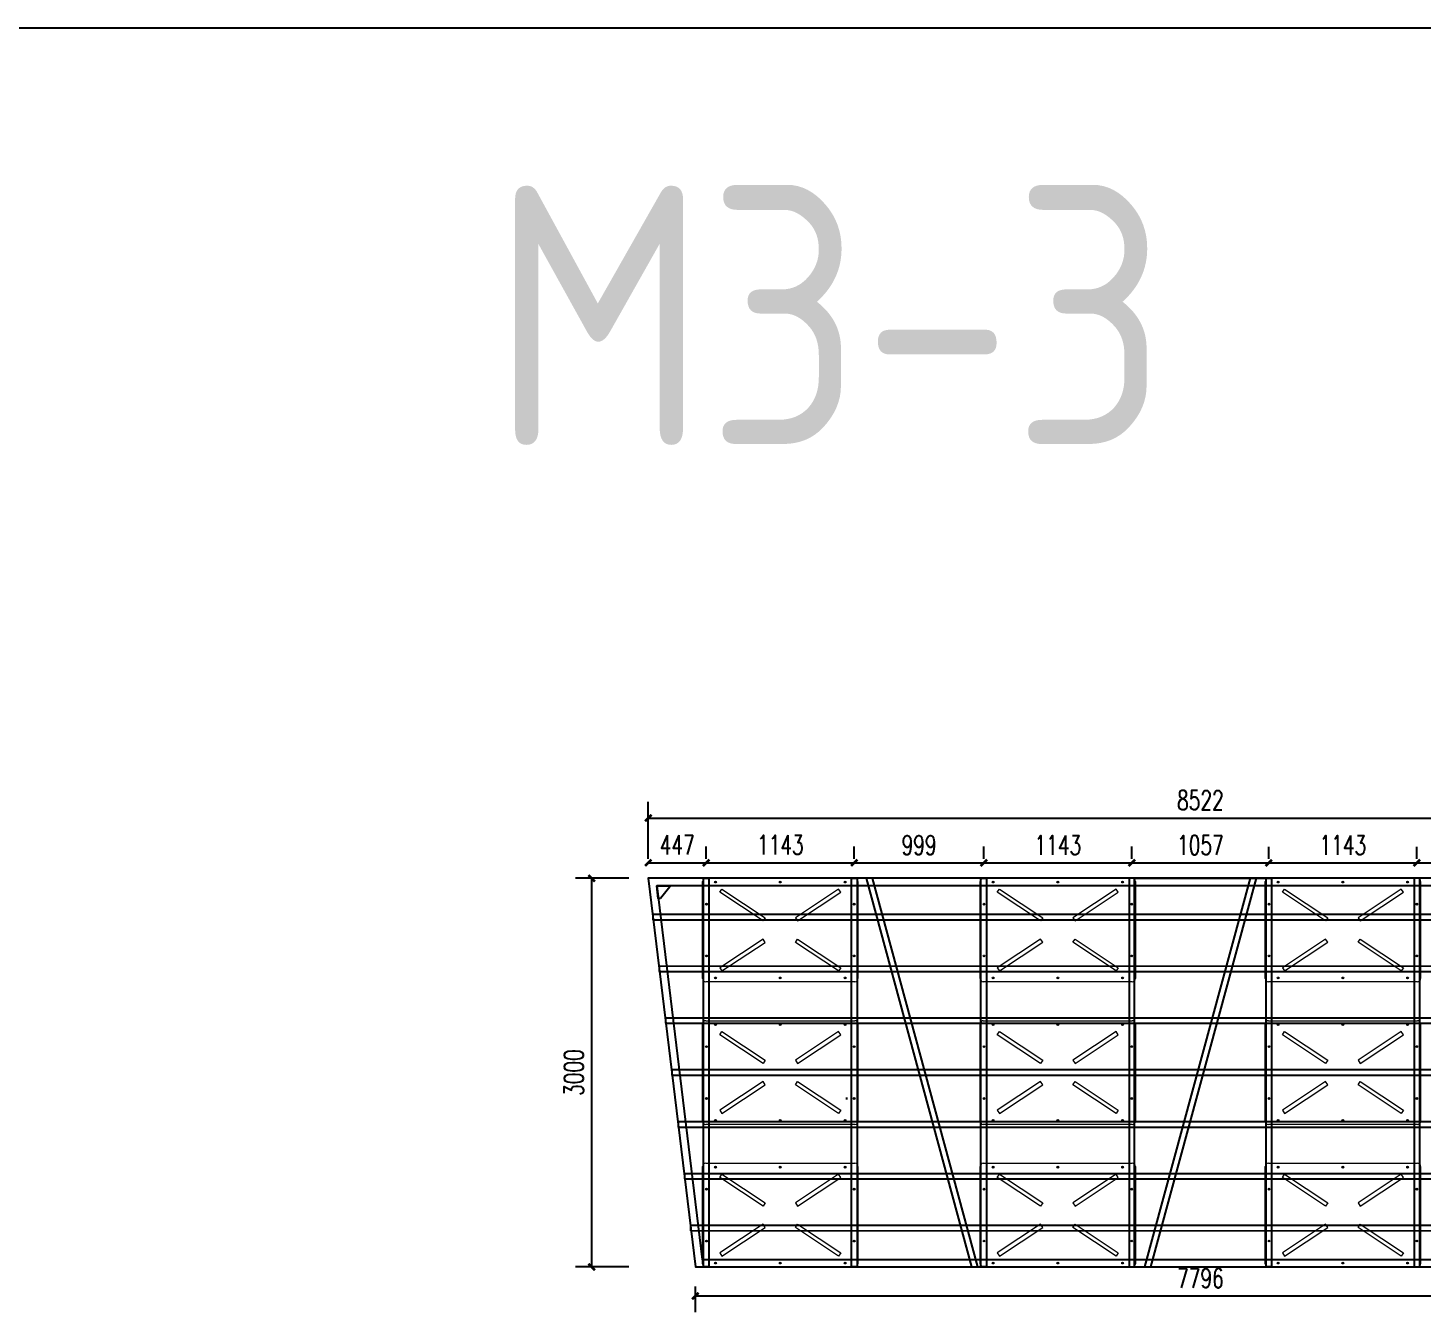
# Model space of a CAD drawing. Extents: x 1254079 to 1500931, y -102737 to 142253.
# Drawn here: x 1330094 to 1340856, y 22656 to 32566 of the extents above; entities that cross this region are included whole.
import ezdxf

# ---------------------------------------------------------------- set-up
doc = ezdxf.new("R2010")
doc.units = 0
doc.header["$LTSCALE"] = 1000
doc.header["$MEASUREMENT"] = 0
for name, color, linetype in [('14#槽钢', 3, 'Continuous'), ('PUB_DIM', 3, 'Continuous'), ('PUB_TEXT', 7, 'Continuous'), ('W-float bowl浮筒', 253, 'Continuous'), ('W-FLOAT_BOWL浮筒', 253, 'Continuous'), ('W-STEEL_FRAME钢架', 3, 'Continuous'), ('W-STEEL_KEEL钢龙骨', 5, 'Continuous')]:
    doc.layers.add(name, color=color, linetype=linetype)
doc.styles.add('_TCH_DIM_T3', font='SIMPLEX', dxfattribs={"width": 0.705882, "bigfont": 'GBCBIG'})
doc.styles.get("Standard").update_dxf_attribs({"font": 'gbenor.shx', "bigfont": 'gbcbig.shx'})
doc.dimstyles.new('_TCH_ARCH&&50', dxfattribs={"dimtxt": 148.75, "dimasz": 50, "dimexe": 125, "dimexo": 150, "dimgap": 63.125, "dimtad": 1, "dimdec": 0, "dimzin": 0, "dimdsep": 46, "dimtxsty": '_TCH_DIM_T3', "dimblk": 'ARCHTICK', "dimcen": 0.09, "dimclrt": 7, "dimazin": 2, "dimtfac": 1, "dimtdec": 0, "dimtix": 1, "dimtmove": 2, "dimatfit": 3, "dimfxl": 0, "dimtolj": 1, "dimtzin": 0, "dimarcsym": 0})

# ---------------------------------------------------------------- blocks, each defined once
blk = doc.blocks.new('_ArchTick')
at = {"color": 0, "linetype": 'ByBlock', "const_width": 0.4}
blk.add_lwpolyline([(-0.5, -0.5), (0.5, 0.5)], dxfattribs=at)
blk = doc.blocks.new('*D1026')
at = {"layer": 'Defpoints', "color": 0, "transparency": 16777216}
for p in [(1335330, 26123), (1334883, 26004), (1335330, 26004)]:
    blk.add_point(p, dxfattribs=at)
at = {"layer": 'PUB_DIM', "color": 0, "lineweight": -2, "transparency": 16777216}
for p, q in [((1334883, 26154), (1334883, 26248)), ((1335330, 26154), (1335330, 26248)), ((1334883, 26123), (1335330, 26123))]:
    blk.add_line(p, q, dxfattribs=at)
at = {"layer": 'PUB_DIM', "color": 0, "lineweight": -2, "transparency": 16777216, "xscale": 50, "yscale": 50, "zscale": 50}
for p, rotation in [((1334883, 26123), 179.9900889624644), ((1335330, 26123), 359.9900889624644)]:
    blk.add_blockref('_ArchTick', p, dxfattribs=dict(at, rotation=rotation))
at = {"layer": 'PUB_DIM', "color": 7, "transparency": 16777216, "insert": (1335106, 26261), "char_height": 148.8, "attachment_point": 5, "rotation": 359.9901, "style": '_TCH_DIM_T3'}
blk.add_mtext('\\A1;447', dxfattribs=at)
blk = doc.blocks.new('*D1027')
at = {"layer": 'Defpoints', "color": 0, "transparency": 16777216}
for p in [(1336473, 26123), (1335330, 26004), (1336473, 26004)]:
    blk.add_point(p, dxfattribs=at)
at = {"layer": 'PUB_DIM', "color": 0, "lineweight": -2, "transparency": 16777216}
for p, q in [((1335330, 26154), (1335330, 26248)), ((1336473, 26154), (1336473, 26248)), ((1335330, 26123), (1336473, 26123))]:
    blk.add_line(p, q, dxfattribs=at)
at = {"layer": 'PUB_DIM', "color": 0, "lineweight": -2, "transparency": 16777216, "xscale": 50, "yscale": 50, "zscale": 50}
for p, rotation in [((1335330, 26123), 179.9900889624643), ((1336473, 26123), 359.9900889624643)]:
    blk.add_blockref('_ArchTick', p, dxfattribs=dict(at, rotation=rotation))
at = {"layer": 'PUB_DIM', "color": 7, "transparency": 16777216, "insert": (1335902, 26261), "char_height": 148.8, "attachment_point": 5, "rotation": 359.9901, "style": '_TCH_DIM_T3'}
blk.add_mtext('\\A1;1143', dxfattribs=at)
blk = doc.blocks.new('*D1028')
at = {"layer": 'Defpoints', "color": 0, "transparency": 16777216}
for p in [(1337472, 26123), (1336473, 26004), (1337472, 26004)]:
    blk.add_point(p, dxfattribs=at)
at = {"layer": 'PUB_DIM', "color": 0, "lineweight": -2, "transparency": 16777216}
for p, q in [((1336473, 26154), (1336473, 26248)), ((1337472, 26154), (1337472, 26248)), ((1336473, 26123), (1337472, 26123))]:
    blk.add_line(p, q, dxfattribs=at)
at = {"layer": 'PUB_DIM', "color": 0, "lineweight": -2, "transparency": 16777216, "xscale": 50, "yscale": 50, "zscale": 50}
for p, rotation in [((1336473, 26123), 179.9900889624645), ((1337472, 26123), 359.9900889624645)]:
    blk.add_blockref('_ArchTick', p, dxfattribs=dict(at, rotation=rotation))
at = {"layer": 'PUB_DIM', "color": 7, "transparency": 16777216, "insert": (1336973, 26260), "char_height": 148.8, "attachment_point": 5, "rotation": 359.9901, "style": '_TCH_DIM_T3'}
blk.add_mtext('\\A1;999', dxfattribs=at)
blk = doc.blocks.new('*D1029')
at = {"layer": 'Defpoints', "color": 0, "transparency": 16777216}
for p in [(1338615, 26123), (1337472, 26004), (1338615, 26004)]:
    blk.add_point(p, dxfattribs=at)
at = {"layer": 'PUB_DIM', "color": 0, "lineweight": -2, "transparency": 16777216}
for p, q in [((1337472, 26154), (1337472, 26248)), ((1338615, 26154), (1338615, 26248)), ((1337472, 26123), (1338615, 26123))]:
    blk.add_line(p, q, dxfattribs=at)
at = {"layer": 'PUB_DIM', "color": 0, "lineweight": -2, "transparency": 16777216, "xscale": 50, "yscale": 50, "zscale": 50}
for p, rotation in [((1337472, 26123), 179.9900889624643), ((1338615, 26123), 359.9900889624643)]:
    blk.add_blockref('_ArchTick', p, dxfattribs=dict(at, rotation=rotation))
at = {"layer": 'PUB_DIM', "color": 7, "transparency": 16777216, "insert": (1338044, 26260), "char_height": 148.8, "attachment_point": 5, "rotation": 359.9901, "style": '_TCH_DIM_T3'}
blk.add_mtext('\\A1;1143', dxfattribs=at)
blk = doc.blocks.new('*D1030')
at = {"layer": 'Defpoints', "color": 0, "transparency": 16777216}
for p in [(1339672, 26122), (1338615, 26004), (1339672, 26003)]:
    blk.add_point(p, dxfattribs=at)
at = {"layer": 'PUB_DIM', "color": 0, "lineweight": -2, "transparency": 16777216}
for p, q in [((1338615, 26154), (1338615, 26248)), ((1339672, 26153), (1339672, 26247)), ((1338615, 26123), (1339672, 26122))]:
    blk.add_line(p, q, dxfattribs=at)
at = {"layer": 'PUB_DIM', "color": 0, "lineweight": -2, "transparency": 16777216, "xscale": 50, "yscale": 50, "zscale": 50}
for p, rotation in [((1338615, 26123), 179.9900889624643), ((1339672, 26122), 359.9900889624643)]:
    blk.add_blockref('_ArchTick', p, dxfattribs=dict(at, rotation=rotation))
at = {"layer": 'PUB_DIM', "color": 7, "transparency": 16777216, "insert": (1339144, 26260), "char_height": 148.8, "attachment_point": 5, "rotation": 359.9901, "style": '_TCH_DIM_T3'}
blk.add_mtext('\\A1;1057', dxfattribs=at)
blk = doc.blocks.new('*D1031')
at = {"layer": 'Defpoints', "color": 0, "transparency": 16777216}
for p in [(1340815, 26122), (1339672, 26003), (1340815, 26003)]:
    blk.add_point(p, dxfattribs=at)
at = {"layer": 'PUB_DIM', "color": 0, "lineweight": -2, "transparency": 16777216}
for p, q in [((1339672, 26153), (1339672, 26247)), ((1340815, 26153), (1340815, 26247)), ((1339672, 26122), (1340815, 26122))]:
    blk.add_line(p, q, dxfattribs=at)
at = {"layer": 'PUB_DIM', "color": 0, "lineweight": -2, "transparency": 16777216, "xscale": 50, "yscale": 50, "zscale": 50}
for p, rotation in [((1339672, 26122), 179.9900889624645), ((1340815, 26122), 359.9900889624645)]:
    blk.add_blockref('_ArchTick', p, dxfattribs=dict(at, rotation=rotation))
at = {"layer": 'PUB_DIM', "color": 7, "transparency": 16777216, "insert": (1340244, 26260), "char_height": 148.8, "attachment_point": 5, "rotation": 359.9901, "style": '_TCH_DIM_T3'}
blk.add_mtext('\\A1;1143', dxfattribs=at)
blk = doc.blocks.new('*D1032')
at = {"layer": 'Defpoints', "color": 0, "transparency": 16777216}
for p in [(1341815, 26122), (1340815, 26003), (1341815, 26003)]:
    blk.add_point(p, dxfattribs=at)
at = {"layer": 'PUB_DIM', "color": 0, "lineweight": -2, "transparency": 16777216}
for p, q in [((1340815, 26153), (1340815, 26247)), ((1341815, 26153), (1341815, 26247)), ((1340815, 26122), (1341815, 26122))]:
    blk.add_line(p, q, dxfattribs=at)
at = {"layer": 'PUB_DIM', "color": 0, "lineweight": -2, "transparency": 16777216, "xscale": 50, "yscale": 50, "zscale": 50}
for p, rotation in [((1340815, 26122), 179.9900889624642), ((1341815, 26122), 359.9900889624643)]:
    blk.add_blockref('_ArchTick', p, dxfattribs=dict(at, rotation=rotation))
at = {"layer": 'PUB_DIM', "color": 7, "transparency": 16777216, "insert": (1341315, 26260), "char_height": 148.8, "attachment_point": 5, "rotation": 359.9901, "style": '_TCH_DIM_T3'}
blk.add_mtext('\\A1;999', dxfattribs=at)
blk = doc.blocks.new('*D1043')
at = {"layer": 'Defpoints', "color": 0, "transparency": 16777216}
for p in [(1334446, 26004), (1334883, 26004), (1334883, 23004)]:
    blk.add_point(p, dxfattribs=at)
at = {"layer": 'PUB_DIM', "color": 0, "lineweight": -2, "transparency": 16777216}
for p, q in [((1334733, 26004), (1334321, 26004)), ((1334446, 23004), (1334446, 26004)), ((1334733, 23004), (1334321, 23004))]:
    blk.add_line(p, q, dxfattribs=at)
at = {"layer": 'PUB_DIM', "color": 0, "lineweight": -2, "transparency": 16777216, "xscale": 50, "yscale": 50, "zscale": 50}
for p, rotation in [((1334446, 26004), 90), ((1334446, 23004), 270)]:
    blk.add_blockref('_ArchTick', p, dxfattribs=dict(at, rotation=rotation))
at = {"layer": 'PUB_DIM', "color": 7, "transparency": 16777216, "insert": (1334309, 24504), "char_height": 148.8, "attachment_point": 5, "rotation": 90, "style": '_TCH_DIM_T3'}
blk.add_mtext('\\A1;3000', dxfattribs=at)
blk = doc.blocks.new('*D1044')
at = {"layer": 'Defpoints', "color": 0, "transparency": 16777216}
for p in [(1335246, 23004), (1343042, 23004), (1343042, 22781)]:
    blk.add_point(p, dxfattribs=at)
at = {"layer": 'PUB_DIM', "color": 0, "lineweight": -2, "transparency": 16777216}
for p, q in [((1335246, 22854), (1335246, 22656)), ((1343042, 22854), (1343042, 22656)), ((1335246, 22781), (1343042, 22781))]:
    blk.add_line(p, q, dxfattribs=at)
at = {"layer": 'PUB_DIM', "color": 0, "lineweight": -2, "transparency": 16777216, "xscale": 50, "yscale": 50, "zscale": 50, "rotation": 180}
blk.add_blockref('_ArchTick', (1335246, 22781), dxfattribs=at)
at = {"layer": 'PUB_DIM', "color": 0, "lineweight": -2, "transparency": 16777216, "xscale": 50, "yscale": 50, "zscale": 50}
blk.add_blockref('_ArchTick', (1343042, 22781), dxfattribs=at)
at = {"layer": 'PUB_DIM', "color": 7, "transparency": 16777216, "insert": (1339144, 22918), "char_height": 148.8, "attachment_point": 5, "style": '_TCH_DIM_T3'}
blk.add_mtext('\\A1;7796', dxfattribs=at)
blk = doc.blocks.new('*D1045')
at = {"layer": 'Defpoints', "color": 0, "transparency": 16777216}
for p in [(1343405, 26468), (1334883, 26004), (1343405, 26004)]:
    blk.add_point(p, dxfattribs=at)
at = {"layer": 'PUB_DIM', "color": 0, "lineweight": -2, "transparency": 16777216}
for p, q in [((1334883, 26154), (1334883, 26593)), ((1343405, 26154), (1343405, 26593)), ((1334883, 26468), (1343405, 26468))]:
    blk.add_line(p, q, dxfattribs=at)
at = {"layer": 'PUB_DIM', "color": 0, "lineweight": -2, "transparency": 16777216, "xscale": 50, "yscale": 50, "zscale": 50, "rotation": 180}
blk.add_blockref('_ArchTick', (1334883, 26468), dxfattribs=at)
at = {"layer": 'PUB_DIM', "color": 0, "lineweight": -2, "transparency": 16777216, "xscale": 50, "yscale": 50, "zscale": 50}
blk.add_blockref('_ArchTick', (1343405, 26468), dxfattribs=at)
at = {"layer": 'PUB_DIM', "color": 7, "transparency": 16777216, "insert": (1339144, 26606), "char_height": 148.8, "attachment_point": 5, "style": '_TCH_DIM_T3'}
blk.add_mtext('\\A1;8522', dxfattribs=at)
blk = doc.blocks.new('$matou$00000145')
at = {"layer": 'W-float bowl浮筒', "lineweight": 0}
for p, q in [((-600, -375), (-600, 375)), ((-575, 400), (575, 400)), ((-507, 370), (-493, 370)), ((-500, 377), (-500, 363)), ((-7, 370), (7, 370)), ((0, 377), (0, 363)), ((493, 370), (507, 370)), ((500, 377), (500, 363)), ((600, 375), (600, -375)), ((-577, 200), (-563, 200)), ((-570, 207), (-570, 193)), ((563, 200), (577, 200)), ((570, 207), (570, 193)), ((-577, -200), (-563, -200)), ((-570, -193), (-570, -207)), ((563, -200), (577, -200)), ((570, -193), (570, -207)), ((575, -400), (-575, -400)), ((-507, -370), (-493, -370)), ((-500, -377), (-500, -363)), ((-7, -370), (7, -370)), ((0, -377), (0, -363)), ((493, -370), (507, -370)), ((500, -377), (500, -363))]:
    blk.add_line(p, q, dxfattribs=at)
at = {"layer": 'W-float bowl浮筒', "lineweight": 0, "ltscale": 100}
for points in [[(-450, 316), (-117, 95), (-133, 70), (-467, 291)], [(450, 316), (117, 95), (133, 70), (467, 291)], [(-450, -316), (-117, -95), (-133, -70), (-467, -291)], [(450, -316), (117, -95), (133, -70), (467, -291)]]:
    blk.add_lwpolyline(points, close=True, dxfattribs=at)
at = {"layer": 'W-float bowl浮筒', "lineweight": 0}
for centre in [(-500, 370), (0, 370), (500, 370), (-570, 200), (570, 200), (-570, -200), (570, -200), (-500, -370), (0, -370), (500, -370)]:
    blk.add_circle(centre, 7, dxfattribs=at)
for centre, start, end in [((-575, 375), 90, 180), ((575, 375), 0, 90), ((-575, -375), 180, 270), ((575, -375), 270, 0)]:
    blk.add_arc(centre, 25, start, end, dxfattribs=at)

msp = doc.modelspace()

# ---------------------------------------------------------------- linework, layer by layer
at = {"layer": '14#槽钢'}
for points in [[(1284443.8, 32566), (1371490.4, 32566)], [(1338636.9, 26004.3), (1339650.9, 26004.3)]]:
    msp.add_lwpolyline(points, dxfattribs=at)
for points in [[(1343405.2, 26004.3), (1334882.7, 26004.3), (1335246.1, 23004.2), (1343041.8, 23004.2)], [(1343339.7, 25946.3), (1334948.2, 25946.3), (1335297.5, 23062.2), (1342990.4, 23062.2)]]:
    msp.add_lwpolyline(points, close=True, dxfattribs=at)
at = {"layer": 'PUB_DIM'}
for p, q in [((1336464.5, 24704.2), (1336478.5, 24704.2)), ((1336471.5, 24711.2), (1336471.5, 24697.2)), ((1336406.9, 24304.3), (1336420.9, 24304.3)), ((1336413.9, 24311.3), (1336413.9, 24297.3))]:
    msp.add_line(p, q, dxfattribs=at)
at = {"layer": 'W-STEEL_FRAME钢架'}
for p, q in [((1336563.7, 26004.3), (1337377.7, 23004.3)), ((1336610.2, 26004.3), (1337424.2, 23004.3)), ((1339527.7, 26004.3), (1338713.7, 23004.3)), ((1339574.2, 26004.3), (1338760.2, 23004.3))]:
    msp.add_line(p, q, dxfattribs=at)
at = {"layer": 'W-STEEL_FRAME钢架', "color": 1}
msp.add_lwpolyline([(1334975.9, 25846.3), (1334960.3, 25846.3), (1334948.2, 25946.3), (1335048.2, 25946.3), (1335048.2, 25936.3)], close=True, dxfattribs=at)
at = {"layer": 'W-STEEL_FRAME钢架'}
for points in [[(1335308.5, 26004.2), (1335351.5, 26004.2), (1335351.5, 23004.2), (1335308.5, 23004.2)], [(1336451.5, 26004.2), (1336494.5, 26004.2), (1336494.5, 23004.2), (1336451.5, 23004.2)], [(1337450.9, 26004.3), (1337493.9, 26004.3), (1337493.9, 23004.3), (1337450.9, 23004.3)], [(1338636.9, 26004.3), (1338593.9, 26004.3), (1338593.9, 23004.3), (1338636.9, 23004.3)], [(1339650.9, 26004.3), (1339693.9, 26004.3), (1339693.9, 23004.3), (1339650.9, 23004.3)], [(1340836.9, 26004.3), (1340793.9, 26004.3), (1340793.9, 23004.3), (1340836.9, 23004.3)]]:
    msp.add_lwpolyline(points, close=True, dxfattribs=at)
at = {"layer": 'W-STEEL_KEEL钢龙骨'}
for points in [[(1334919.2, 25683.5), (1343368.8, 25683.7), (1343368.8, 25723.7), (1334919.2, 25723.5)], [(1334967.6, 25283.3), (1343320.4, 25284.3), (1343320.4, 25324.3), (1334967.6, 25323.3)], [(1335015.9, 24884.4), (1343271.9, 24884.2), (1343271.9, 24924.2), (1335015.9, 24924.4)], [(1335064.4, 24484.2), (1343223.5, 24484.1), (1343223.5, 24524.1), (1335064.4, 24524.2)], [(1335112.9, 24084), (1343175, 24084), (1343175, 24124), (1335112.9, 24124)], [(1335161.4, 23683.7), (1343126.4, 23683), (1343126.4, 23723), (1335161.4, 23723.7)], [(1335209.8, 23284), (1343078.1, 23284.2), (1343078.1, 23324.2), (1335209.8, 23324)]]:
    msp.add_lwpolyline(points, close=True, dxfattribs=at)

# ---------------------------------------------------------------- block references
at = {"layer": 'W-FLOAT_BOWL浮筒'}
for p in [(1335901.5, 25604.2), (1338043.9, 25604.3), (1340243.9, 25604.3), (1335901.5, 24504.2), (1338043.9, 24504.3), (1340243.9, 24504.3), (1335901.5, 23404.2), (1338043.9, 23404.3), (1340243.9, 23404.3)]:
    msp.add_blockref('$matou$00000145', p, dxfattribs=at)

# ---------------------------------------------------------------- texts
at = {"layer": 'PUB_TEXT'}
msp.add_text('M3-3', height=2000, dxfattribs=at).set_placement((1333672, 29348.2))

# ---------------------------------------------------------------- dimensions: what is measured, and where the dimension line sits
at = {"layer": 'PUB_DIM'}
for p1, p2, distance, picture, middle in [((1334882.7341, 26004.2672), (1343405.1602, 26004.2672), 464.1243, '*D1045', (1339143.9472, 26605.8915)), ((1334882.7, 26004.3), (1335330, 26004.2), 119, '*D1026', (1335106.4, 26260.7)), ((1335330, 26004.2), (1336473, 26004), 119, '*D1027', (1335901.5, 26260.6)), ((1336473, 26004), (1337472.4, 26003.8), 119, '*D1028', (1336972.8, 26260.4)), ((1337472.4, 26003.8), (1338615.4, 26003.6), 119, '*D1029', (1338044, 26260.2)), ((1338615.4, 26003.6), (1339672.4, 26003.4), 119, '*D1030', (1339144, 26260)), ((1339672.4, 26003.4), (1340815.4, 26003.2), 119, '*D1031', (1340244, 26259.9)), ((1340815.447, 26003.241), (1341814.8989, 26003.0681), 119.0143, '*D1032', (1341315.2173, 26259.6688)), ((1334882.7, 23004.2), (1334882.7, 26004.3), 436.4, '*D1043', (1334308.9, 24504.2)), ((1335246.1, 23004.2), (1343041.8, 23004.2), -223.5, '*D1044', (1339143.9, 22918.2))]:
    dim = msp.add_aligned_dim(p1=p1, p2=p2, distance=distance, dimstyle='_TCH_ARCH&&50', dxfattribs=at)
    dim.commit()
    dim.dimension.update_dxf_attribs({"geometry": picture, "text_midpoint": middle})

doc.saveas('drawing.dxf')
